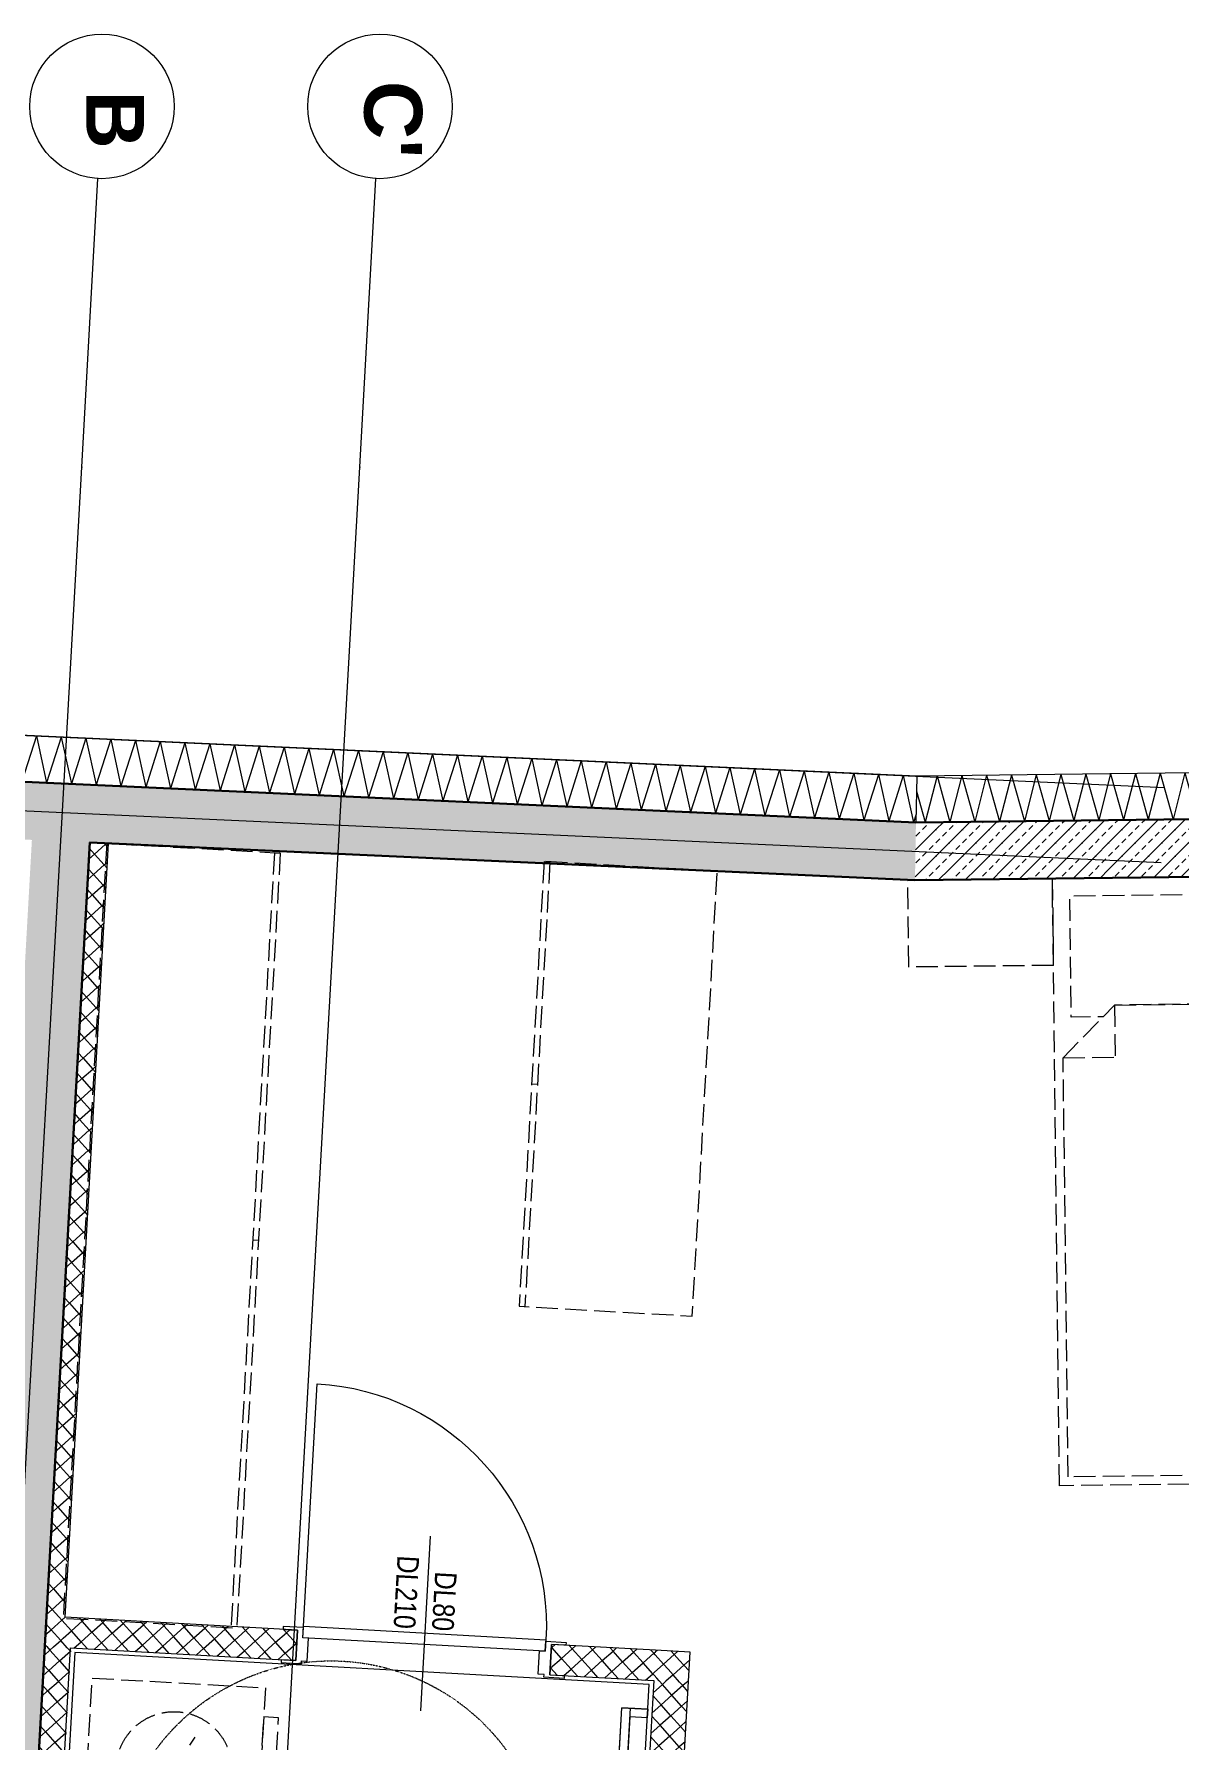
# Model space of a CAD drawing. Header units: metres. Extents: x -16782 to 57285, y -22997 to 18599.
# Drawn here: x -1946 to 2016, y 12682 to 18585 of the extents above; entities that cross this region are included whole.
import ezdxf
from ezdxf.enums import TextEntityAlignment as Align

# ---------------------------------------------------------------- set-up
doc = ezdxf.new("R2010")
doc.units = ezdxf.units.M
doc.header["$MEASUREMENT"] = 0
for name, pattern in [('Punktlinie weit', [0.05, 0, -0.05]), ('Strichlinie eng', [0.1, 0.075, -0.025]), ('Strichlinie mittel', [0.15, 0.1, -0.05])]:
    doc.linetypes.add(name, pattern=pattern)
for name, color, linetype in [('110 Wand Aussen', 7, 'Continuous'), ('11__100 Achsraster', 7, 'Continuous'), ('120 Wand Innen tragend', 7, 'Continuous'), ('130 Wand Innen', 7, 'Continuous'), ('130 Wand Innen nichttragend', 7, 'Continuous'), ('220 Bodenaufbau', 7, 'Continuous'), ('510 Moeblierung', 7, 'Continuous'), ('530 Küche', 7, 'Continuous'), ('540 Sanitaer Fliesenlinie', 7, 'Continuous'), ('540 Sanitaereinrichtung', 7, 'Continuous'), ('930 Beschriftung Allgemein', 7, 'Continuous'), ('Neubau_130 Wand Innen', 7, 'Continuous')]:
    doc.layers.add(name, color=color, linetype=linetype)
doc.styles.add('ERSTELLTER_STIL_1', font='ARIALN.TTF')
doc.styles.add('ERSTELLTER_STIL_4', font='arialbd.ttf')
doc.linetypes.add('Grenze Bezirk', pattern='A,0,[2,22HAUS116_408 STG1 _ 1.Stock_IndexB_2026-08-161.Shx,S=0.001587,R=0,X=0,Y=0],-0.25,0', length=0.25)
pattern_1 = [(45, (0, 0), (-0.04596194, 0.04596194), [0.0195, -0.013]), (45, (-0.02298, 0.02298), (-0.04596194, 0.04596194), [0.065, 0])]
pattern_2 = [(131.79146, (0, 0), (0.03727877, 0.03332107), [0.05, 0]), (221.79146, (0, 0), (-0.03332107, 0.03727877), [0.05, 0])]
pattern_3 = [(41.79148, (0, 0), (-0.03332108, 0.03727875), [0.05, 0]), (131.79148, (0, 0), (0.03727875, 0.03332108), [0.05, 0])]

# ---------------------------------------------------------------- blocks, each defined once
blk = doc.blocks.new('Decke_3_1', base_point=(-14.8205, 13.5588))
at = {"layer": '220 Bodenaufbau', "color": 7, "linetype": 'Punktlinie weit', "lineweight": 13, "flags": 128}
blk.add_lwpolyline([(-14.8205, 13.5588), (-15.0311, -0.1695), (-7.7603, -0.1697), (-7.7822, -1.5992), (-0.3113, -1.5994), (-0.1084, 11.6329), (1.3215, 11.611), (1.4285, 18.5944), (0.0351, 18.6723), (0.3059, 23.5153), (0.539, 27.6725), (-2.8904, 27.6317), (-14.1975, 28.1491), (-14.5278, 22.2551), (-14.747, 18.3416), (-14.7634, 17.2827), (-10.444, 17.0406), (-10.6425, 13.4947)], close=True, dxfattribs=at)
blk = doc.blocks.new('Doppelbett 06 27[123]_1', base_point=(-1.4939, 27.4483))
at = {"layer": '510 Moeblierung', "color": 253, "linetype": 'Strichlinie eng', "lineweight": 9, "true_color": 0x9f9f9f}
for p, q in [((-2.4188, 27.4373), (-0.5689, 27.4593)), ((-0.5689, 27.4593), (-0.069, 27.4653)), ((-0.5654, 27.1594), (-0.5689, 27.4593)), ((-0.5689, 27.4593), (-0.544, 25.3595)), ((-0.069, 27.4653), (-0.0654, 27.1653)), ((-2.9188, 27.4314), (-2.4188, 27.4373)), ((-2.9152, 27.1314), (-2.9188, 27.4314)), ((-2.4188, 27.4373), (-2.4152, 27.1374)), ((-2.3938, 25.3375), (-2.4188, 27.4373)), ((-0.0654, 27.1653), (-0.5654, 27.1594)), ((-2.4152, 27.1374), (-2.9152, 27.1314)), ((-2.3814, 26.8177), (-2.2036, 26.9999)), ((-2.2036, 26.9999), (-1.4886, 27.0084)), ((-2.2036, 26.9999), (-2.2015, 26.8199)), ((-1.4886, 27.0084), (-0.7737, 27.0169)), ((-0.7737, 27.0169), (-0.5916, 26.839)), ((-0.7737, 27.0169), (-0.7716, 26.8369)), ((-2.3814, 26.8177), (-2.2015, 26.8199)), ((-2.3642, 25.3678), (-2.3814, 26.8177)), ((-0.5916, 26.839), (-0.7716, 26.8369)), ((-0.5916, 26.839), (-0.5743, 25.3891)), ((-0.5743, 25.3891), (-1.4693, 25.3785)), ((-0.544, 25.3595), (-2.3938, 25.3375)), ((-1.4693, 25.3785), (-2.3642, 25.3678))]:
    blk.add_line(p, q, dxfattribs=at)
at = {"layer": '510 Moeblierung', "color": 253, "linetype": 'Strichlinie eng', "lineweight": 9, "true_color": 0x9f9f9f, "flags": 128}
for points in [[(-1.4286, 27.0091), (-1.4332, 27.3891), (-0.6282, 27.3986), (-0.6232, 26.9787), (-0.7332, 26.9774), (-0.7737, 27.0169)], [(-2.2036, 26.9999), (-2.2431, 26.9594), (-2.3531, 26.9581), (-2.3581, 27.3781), (-1.5532, 27.3876), (-1.5486, 27.0077)]]:
    blk.add_lwpolyline(points, close=True, dxfattribs=at)
blk = doc.blocks.new('Garderobe 01 27[125]_1', base_point=(-5.089, 27.526))
at = {"layer": '510 Moeblierung', "color": 253, "linetype": 'Strichlinie eng', "lineweight": 9, "true_color": 0x9f9f9f}
for p, q in [((-5.109, 27.5271), (-5.2593, 24.8457)), ((-5.089, 27.526), (-5.109, 27.5271)), ((-5.1641, 26.1853), (-5.1841, 26.1864))]:
    blk.add_line(p, q, dxfattribs=at)
at = {"layer": '510 Moeblierung', "color": 253, "linetype": 'Strichlinie eng', "lineweight": 9, "true_color": 0x9f9f9f, "flags": 128}
blk.add_lwpolyline([(-5.089, 27.526), (-5.2393, 24.8446), (-5.8384, 24.8782), (-5.688, 27.5595)], close=True, dxfattribs=at)
blk = doc.blocks.new('Garderobe 01 27[126]_1', base_point=(-4.1763, 27.4965))
at = {"layer": '510 Moeblierung', "color": 253, "linetype": 'Strichlinie eng', "lineweight": 9, "true_color": 0x9f9f9f}
for p, q in [((-4.1563, 27.4954), (-4.2425, 25.9569)), ((-4.1763, 27.4965), (-4.1563, 27.4954)), ((-4.2194, 26.7273), (-4.1994, 26.7261))]:
    blk.add_line(p, q, dxfattribs=at)
at = {"layer": '510 Moeblierung', "color": 253, "linetype": 'Strichlinie eng', "lineweight": 9, "true_color": 0x9f9f9f, "flags": 128}
blk.add_lwpolyline([(-4.1763, 27.4965), (-4.2625, 25.958), (-3.6639, 25.9244), (-3.5776, 27.463)], close=True, dxfattribs=at)
blk = doc.blocks.new('Heizkörper 3 27_8')
at = {"layer": '540 Sanitaereinrichtung', "color": 7, "linetype": 'Continuous', "lineweight": 13}
for p, q in [((0, 0.09), (0, 0)), ((0, 0.09), (0.03, 0.09)), ((0.03, 0.09), (0.03, 0.03)), ((0.57, 0.09), (0.57, 0.03)), ((0.57, 0.09), (0.6, 0.09)), ((0.6, 0.09), (0.6, 0)), ((0, 0.03), (0.6, 0.03)), ((0, 0), (0.6, 0))]:
    blk.add_line(p, q, dxfattribs=at)
at = {"layer": '540 Sanitaereinrichtung', "color": 7, "linetype": 'Continuous', "lineweight": 13, "flags": 128}
blk.add_lwpolyline([(0, 0.09), (0, 0), (0.6, 0), (0.6, 0.09), (0.57, 0.09), (0.57, 0.03), (0.03, 0.03), (0.03, 0.09)], close=True, dxfattribs=at)
blk = doc.blocks.new('Waschmaschine 01 27[209]_1', base_point=(-5.7561, 24.3728))
at = {"layer": '530 Küche', "color": 8, "linetype": 'Strichlinie eng', "lineweight": 5}
for q in [(-5.3835, 24.4675), (-5.5896, 24.3634), (-5.3964, 24.2369)]:
    blk.add_line((-5.4565, 24.356), q, dxfattribs=at)
at = {"layer": '530 Küche', "color": 8, "linetype": 'Strichlinie eng', "lineweight": 5, "flags": 128}
for points in [[(-5.7393, 24.6723), (-5.1402, 24.6387), (-5.1738, 24.0396), (-5.7728, 24.0732)], [(-5.1458, 24.5389), (-5.0959, 24.5361), (-5.1183, 24.1367), (-5.1682, 24.1395)]]:
    blk.add_lwpolyline(points, close=True, dxfattribs=at)
at = {"layer": '530 Küche', "color": 8, "linetype": 'Strichlinie eng', "lineweight": 5}
blk.add_circle((-5.4565, 24.356), 0.2, dxfattribs=at)
blk = doc.blocks.new('Wand_46_1', base_point=(-5.7278, 27.9217))
at = {"layer": 'Neubau_130 Wand Innen', "linetype": 'Continuous', "lineweight": 13, "true_color": 0xa7a7a7}
h = blk.add_hatch(dxfattribs=at)
h.set_pattern_fill('GIPSKARTONWAND_0001', color=253, style=0, pattern_type=2)
h.set_pattern_definition([(311.79176, (0, 0), (0.037278595, 0.03332126), [0.05, 0]), (41.79176, (0, 0), (-0.03332126, 0.037278595), [0.05, 0])])
h.paths.add_polyline_path([(-5.748, 27.5623), (-5.898, 24.8865), (-5.8331, 24.8829), (-5.683, 27.5593)])
at = {"layer": 'Neubau_130 Wand Innen', "color": 7, "linetype": 'Continuous', "lineweight": 13, "flags": 128}
for points in [[(-5.748, 27.5623), (-5.898, 24.8865)], [(-5.8331, 24.8829), (-5.683, 27.5593)], [(-5.683, 27.5593), (-5.748, 27.5623)]]:
    blk.add_lwpolyline(points, dxfattribs=at)
blk = doc.blocks.new('Wand_49_1', base_point=(-6.2479, 20.4311))
at = {"layer": '120 Wand Innen tragend', "linetype": 'Continuous', "lineweight": 0, "true_color": 0x000000}
h = blk.add_hatch(dxfattribs=at)
h.set_pattern_fill('BETON__BEWEHRT_SN46_0001', color=18, style=0, pattern_type=2)
h.set_pattern_definition(pattern_1)
h.paths.add_polyline_path([(-6.1369, 20.6252), (-5.748, 27.5623), (-5.9478, 27.5714), (-6.3365, 20.6364)])
at = {"layer": '120 Wand Innen tragend', "color": 7, "linetype": 'Continuous', "lineweight": 30, "flags": 128}
blk.add_lwpolyline([(-6.1369, 20.6252), (-5.748, 27.5623)], dxfattribs=at)
blk = doc.blocks.new('Wand_79_1', base_point=(-5.9038, 24.7817))
at = {"layer": 'Neubau_130 Wand Innen', "linetype": 'Continuous', "lineweight": 13, "true_color": 0xa7a7a7}
h = blk.add_hatch(dxfattribs=at)
h.set_pattern_fill('GIPSKARTONWAND_0001', color=253, style=0, pattern_type=2)
h.set_pattern_definition([(311.79131, (0, 0), (0.03727885, 0.03332097), [0.05, 0]), (41.79131, (0, 0), (-0.03332097, 0.03727885), [0.05, 0])])
h.paths.add_polyline_path([(-5.8757, 23.6753), (-5.814, 24.7766), (-5.9038, 24.7817), (-5.9656, 23.6804)])
at = {"layer": 'Neubau_130 Wand Innen', "color": 7, "linetype": 'Continuous', "lineweight": 13, "flags": 128}
for points in [[(-5.9038, 24.7817), (-5.9656, 23.6804)], [(-5.8757, 23.6753), (-5.814, 24.7766)]]:
    blk.add_lwpolyline(points, dxfattribs=at)
blk = doc.blocks.new('Wand_88_1', base_point=(-3.7972, 24.6636))
at = {"layer": '130 Wand Innen nichttragend', "linetype": 'Continuous', "lineweight": 13, "true_color": 0xa7a7a7}
h = blk.add_hatch(dxfattribs=at)
h.set_pattern_fill('GIPSKARTONWAND_0001', color=253, style=0, pattern_type=2)
h.set_pattern_definition(pattern_2)
h.paths.add_polyline_path([(-3.7913, 24.7684), (-3.7972, 24.6636), (-3.6715, 24.7617)])
h = blk.add_hatch(dxfattribs=at)
h.set_pattern_fill('GIPSKARTONWAND_0001', color=253, style=0, pattern_type=2)
h.set_pattern_definition(pattern_2)
h.paths.add_polyline_path([(-3.7972, 24.6636), (-3.6774, 24.6569), (-3.6715, 24.7617)])
h = blk.add_hatch(dxfattribs=at)
h.set_pattern_fill('GIPSKARTONWAND_0001', color=253, style=0, pattern_type=2)
h.set_pattern_definition(pattern_2)
h.paths.add_polyline_path([(-3.7972, 24.6636), (-3.814, 24.364), (-3.6942, 24.3573), (-3.6774, 24.6569)])
at = {"layer": '130 Wand Innen', "color": 7, "linetype": 'Continuous', "lineweight": 13, "flags": 128}
blk.add_lwpolyline([(-3.6715, 24.7617), (-3.7913, 24.7684)], dxfattribs=at)
at = {"layer": '130 Wand Innen nichttragend', "color": 7, "linetype": 'Continuous', "lineweight": 13, "flags": 128}
for points in [[(-3.6942, 24.3573), (-3.6715, 24.7617)], [(-3.7972, 24.6636), (-3.814, 24.364)], [(-3.6942, 24.3573), (-3.784, 24.3624)]]:
    blk.add_lwpolyline(points, dxfattribs=at)
blk = doc.blocks.new('Zargentür 1-Fl 27_9')
at = {"layer": '130 Wand Innen', "color": 7, "linetype": 'Continuous', "lineweight": 13}
for p, q in [((0.42, 0.015), (0.42, 0.855)), ((-0.42, 0.01), (-0.49, 0.01)), ((-0.49, 0.01), (-0.49, 0)), ((-0.49, 0), (-0.44, 0)), ((-0.44, 0), (-0.44, -0.105)), ((-0.44, -0.105), (-0.44, 0)), ((-0.44, -0.105), (-0.44, 0)), ((-0.42, 0.015), (-0.42, -0.025)), ((0.42, 0.015), (-0.42, 0.015)), ((-0.42, -0.025), (-0.42, 0.01)), ((0.42, -0.025), (0.42, 0.015)), ((0.42, -0.025), (0.42, 0.01)), ((0.42, 0.01), (0.49, 0.01)), ((0.49, 0), (0.44, 0)), ((0.44, 0), (0.44, -0.105)), ((0.44, -0.105), (0.44, 0)), ((0.44, -0.105), (0.44, 0)), ((0.49, 0.01), (0.49, 0)), ((-0.4, -0.025), (-0.42, -0.025)), ((-0.42, -0.025), (0.42, -0.025)), ((-0.4, -0.105), (-0.4, -0.025)), ((0.4, -0.105), (0.4, -0.025)), ((0.4, -0.025), (0.42, -0.025)), ((-0.44, -0.105), (-0.49, -0.105)), ((-0.49, -0.105), (-0.49, -0.115)), ((-0.49, -0.115), (-0.42, -0.115)), ((-0.42, -0.115), (-0.42, -0.105)), ((-0.42, -0.105), (-0.4, -0.105)), ((0.42, -0.105), (0.4, -0.105)), ((0.42, -0.115), (0.42, -0.105)), ((0.49, -0.115), (0.42, -0.115)), ((0.44, -0.105), (0.49, -0.105)), ((0.49, -0.105), (0.49, -0.115))]:
    blk.add_line(p, q, dxfattribs=at)
blk.add_arc((0.42, 0.015), 0.84, 90, 180, dxfattribs=at)
blk = doc.blocks.new('T Marker 21_34')
at = {"layer": '130 Wand Innen', "color": 7, "linetype": 'Continuous', "lineweight": 13}
blk.add_line((0, 0.35), (0, -0.255), dxfattribs=at)
at = {"layer": '130 Wand Innen', "color": 7, "lineweight": 13, "style": 'ERSTELLTER_STIL_1'}
for tag, p in [('gs_width_select_pref_50_1', (-0.13, 0.2788)), ('gs_width_select_pref_50_0', (0.0029, 0.2305))]:
    blk.add_attdef(tag, text='', height=0.075, rotation=270, dxfattribs=at).set_placement(p, align=Align.BOTTOM_LEFT)
blk = doc.blocks.new('Wand_92_1', base_point=(-5.9038, 24.7817))
at = {"layer": '130 Wand Innen', "linetype": 'Continuous', "lineweight": 13, "true_color": 0xa7a7a7}
h = blk.add_hatch(dxfattribs=at)
h.set_pattern_fill('GIPSKARTONWAND_0001', color=253, style=0, pattern_type=2)
h.set_pattern_definition(pattern_3)
h.paths.add_polyline_path([(-5.898, 24.8865), (-5.9038, 24.7817), (-5.814, 24.7766)])
h = blk.add_hatch(dxfattribs=at)
h.set_pattern_fill('GIPSKARTONWAND_0001', color=253, style=0, pattern_type=2)
h.set_pattern_definition(pattern_3)
h.paths.add_polyline_path([(-5.898, 24.8865), (-5.814, 24.7766), (-5.8081, 24.8815)])
h = blk.add_hatch(dxfattribs=at)
h.set_pattern_fill('GIPSKARTONWAND_0001', color=253, style=0, pattern_type=2)
h.set_pattern_definition(pattern_3)
h.paths.add_polyline_path([(-5.8081, 24.8815), (-5.814, 24.7766), (-5.0353, 24.733), (-5.0294, 24.8378)])
h = blk.add_hatch(dxfattribs=at)
h.set_pattern_fill('GIPSKARTONWAND_0001', color=253, style=0, pattern_type=2)
h.set_pattern_definition(pattern_3)
h.paths.add_polyline_path([(-4.1508, 24.7886), (-4.1566, 24.6837), (-3.7972, 24.6636), (-3.7913, 24.7684)])
at = {"layer": '130 Wand Innen', "color": 7, "linetype": 'Continuous', "lineweight": 13}
for p, q in [((-5.0353, 24.733), (-5.0294, 24.8378)), ((-4.1566, 24.6837), (-4.1508, 24.7886))]:
    blk.add_line(p, q, dxfattribs=at)
at = {"layer": '130 Wand Innen', "color": 7, "linetype": 'Continuous', "lineweight": 13, "flags": 128}
for points in [[(-5.898, 24.8865), (-5.9038, 24.7817)], [(-5.0294, 24.8378), (-5.8331, 24.8829)], [(-5.814, 24.7766), (-5.0353, 24.733)], [(-3.7913, 24.7684), (-4.1508, 24.7886)], [(-4.1566, 24.6837), (-3.7972, 24.6636)]]:
    blk.add_lwpolyline(points, dxfattribs=at)
at = {"layer": '130 Wand Innen', "color": 7, "linetype": 'Continuous', "lineweight": 13, "xscale": -1, "rotation": 356.7914836002512}
blk.add_blockref('Zargentür 1-Fl 27_9', (-4.5901, 24.8132), dxfattribs=at)
at = {"layer": '130 Wand Innen', "color": 7, "lineweight": 13}
ref = blk.add_blockref('T Marker 21_34', (-4.5901, 24.8132), dxfattribs=dict(at, rotation=356.7914836002512))
ref.add_attrib('gs_width_select_pref_50', 'DL80', dxfattribs={"color": 7, "lineweight": 13, "height": 0.075, "rotation": 266.79148, "style": 'ERSTELLTER_STIL_1'}).set_placement((-4.5755, 25.0432), align=Align.BOTTOM_LEFT)
ref.add_attrib('gs_width_select_pref_50_1', 'DL210', dxfattribs={"color": 7, "lineweight": 13, "height": 0.075, "rotation": 266.79148, "style": 'ERSTELLTER_STIL_1'}).set_placement((-4.7055, 25.0988), align=Align.BOTTOM_LEFT)
blk = doc.blocks.new('Standard-Rastermarker_3')
at = {"layer": '11__100 Achsraster', "color": 8, "linetype": 'Grenze Bezirk', "lineweight": 5}
for p, q in [((1, 0), (10.5964, 0)), ((10.5964, 0), (11.5964, 0))]:
    blk.add_line(p, q, dxfattribs=at)
at = {"layer": '11__100 Achsraster', "color": 8, "linetype": 'Continuous', "lineweight": 5}
blk.add_circle((11.8464, 0), 0.25, dxfattribs=at)
at = {"layer": '11__100 Achsraster', "color": 8, "linetype": 'Grenze Bezirk', "lineweight": 5}
blk.add_point((10.5964, 0), dxfattribs=at)
blk.add_point((10.5964, 0), dxfattribs=at)
at = {"layer": '11__100 Achsraster', "color": 8, "lineweight": 5, "style": 'ERSTELLTER_STIL_4'}
blk.add_attdef('AC_MarkerText_1', text='', height=0.2, rotation=183.20852, dxfattribs=at).set_placement((11.8545, -0.1912), align=Align.TOP_CENTER)
blk = doc.blocks.new('Standard-Rastermarker_4')
at = {"layer": '11__100 Achsraster', "color": 8, "linetype": 'Grenze Bezirk', "lineweight": 5}
for p, q in [((1, 0), (10.5426, 0)), ((10.5426, 0), (11.5426, 0))]:
    blk.add_line(p, q, dxfattribs=at)
at = {"layer": '11__100 Achsraster', "color": 8, "linetype": 'Continuous', "lineweight": 5}
blk.add_circle((11.7926, 0), 0.25, dxfattribs=at)
at = {"layer": '11__100 Achsraster', "color": 8, "linetype": 'Grenze Bezirk', "lineweight": 5}
blk.add_point((10.5426, 0), dxfattribs=at)
blk.add_point((10.5426, 0), dxfattribs=at)
at = {"layer": '11__100 Achsraster', "color": 8, "lineweight": 5, "style": 'ERSTELLTER_STIL_4'}
blk.add_attdef('AC_MarkerText_1', text='', height=0.2, rotation=183.20852, dxfattribs=at).set_placement((11.8007, -0.1912), align=Align.TOP_CENTER)
blk = doc.blocks.new('*X1005')
at = {"layer": '110 Wand Aussen', "color": 7, "linetype": 'Continuous', "lineweight": 5}
for p, q in [((-1.7029, 27.8059), (-1.7438, 27.6454)), ((-1.7029, 27.8059), (-1.6581, 27.6464)), ((-1.6171, 27.8069), (-1.6581, 27.6464)), ((-1.6171, 27.8069), (-1.5723, 27.6474)), ((-1.5314, 27.8079), (-1.5723, 27.6474)), ((-1.5314, 27.8079), (-1.4866, 27.6484)), ((-1.4456, 27.8089), (-1.4866, 27.6484)), ((-1.4456, 27.8089), (-1.4009, 27.6495)), ((-1.3599, 27.81), (-1.4009, 27.6495)), ((-1.3599, 27.81), (-1.3151, 27.6505)), ((-1.2742, 27.811), (-1.3151, 27.6505)), ((-1.2742, 27.811), (-1.2294, 27.6515)), ((-1.1884, 27.812), (-1.2294, 27.6515)), ((-1.1884, 27.812), (-1.1437, 27.6525)), ((-1.1027, 27.813), (-1.1437, 27.6525)), ((-1.1027, 27.813), (-1.0579, 27.6535)), ((-1.0169, 27.814), (-1.0579, 27.6535)), ((-1.0169, 27.814), (-0.9722, 27.6546)), ((-0.9312, 27.8151), (-0.9722, 27.6546)), ((-0.9312, 27.8151), (-0.8864, 27.6556)), ((-0.8455, 27.8161), (-0.8864, 27.6556)), ((-0.8455, 27.8161), (-0.8007, 27.6566)), ((-0.7597, 27.8171), (-0.8007, 27.6566)), ((-0.7597, 27.8171), (-0.715, 27.6576)), ((-0.674, 27.8181), (-0.715, 27.6576)), ((-0.674, 27.8181), (-0.6292, 27.6586)), ((-0.5883, 27.8191), (-0.6292, 27.6586)), ((-0.5883, 27.8191), (-0.5435, 27.6597)), ((-0.5025, 27.8202), (-0.5435, 27.6597)), ((-0.5025, 27.8202), (-0.4578, 27.6607)), ((-0.4168, 27.8212), (-0.4578, 27.6607)), ((-0.4168, 27.8212), (-0.372, 27.6617)), ((-0.331, 27.8222), (-0.372, 27.6617)), ((-0.331, 27.8222), (-0.2863, 27.6627)), ((-0.2453, 27.8232), (-0.2863, 27.6627)), ((-0.2453, 27.8232), (-0.2005, 27.6637)), ((-0.1596, 27.8242), (-0.2005, 27.6637)), ((-0.1596, 27.8242), (-0.1148, 27.6648)), ((-0.0738, 27.8253), (-0.1148, 27.6648)), ((-0.0738, 27.8253), (-0.0291, 27.6658)), ((0.0119, 27.8263), (-0.0291, 27.6658)), ((0.0119, 27.8263), (0.0567, 27.6668)), ((0.0976, 27.8273), (0.0567, 27.6668)), ((0.0976, 27.8273), (0.1424, 27.6678)), ((0.1834, 27.8283), (0.1424, 27.6678)), ((0.1834, 27.8283), (0.2282, 27.6688)), ((0.2691, 27.8293), (0.2282, 27.6688)), ((0.2691, 27.8293), (0.3139, 27.6699)), ((0.3549, 27.8304), (0.3139, 27.6699)), ((0.3549, 27.8304), (0.3996, 27.6709)), ((0.4406, 27.8314), (0.3996, 27.6709)), ((0.4406, 27.8314), (0.4854, 27.6719)), ((0.5263, 27.8324), (0.4854, 27.6719)), ((0.5263, 27.8324), (0.5443, 27.7685)), ((-2.8174, 27.7926), (-2.8584, 27.6321)), ((-2.8174, 27.7926), (-2.7727, 27.6331)), ((-2.7317, 27.7936), (-2.7727, 27.6331)), ((-2.7317, 27.7936), (-2.6869, 27.6342)), ((-2.646, 27.7947), (-2.6869, 27.6342)), ((-2.646, 27.7947), (-2.6012, 27.6352)), ((-2.5602, 27.7957), (-2.6012, 27.6352)), ((-2.5602, 27.7957), (-2.5155, 27.6362)), ((-2.4745, 27.7967), (-2.5155, 27.6362)), ((-2.4745, 27.7967), (-2.4297, 27.6372)), ((-2.3888, 27.7977), (-2.4297, 27.6372)), ((-2.3888, 27.7977), (-2.344, 27.6382)), ((-2.303, 27.7987), (-2.344, 27.6382)), ((-2.303, 27.7987), (-2.2582, 27.6393)), ((-2.2173, 27.7998), (-2.2582, 27.6393)), ((-2.2173, 27.7998), (-2.1725, 27.6403)), ((-2.1315, 27.8008), (-2.1725, 27.6403)), ((-2.1315, 27.8008), (-2.0868, 27.6413)), ((-2.0458, 27.8018), (-2.0868, 27.6413)), ((-2.0458, 27.8018), (-2.001, 27.6423)), ((-1.9601, 27.8028), (-2.001, 27.6423)), ((-1.9601, 27.8028), (-1.9153, 27.6433)), ((-1.8743, 27.8038), (-1.9153, 27.6433)), ((-1.8743, 27.8038), (-1.8296, 27.6444)), ((-1.7886, 27.8049), (-1.8296, 27.6444)), ((-1.7886, 27.8049), (-1.7438, 27.6454)), ((-2.8886, 27.7396), (-2.8584, 27.6321))]:
    blk.add_line(p, q, dxfattribs=at)
blk = doc.blocks.new('Wand_183_1', base_point=(0.7483, 27.835))
at = {"layer": '110 Wand Aussen', "linetype": 'Continuous', "lineweight": 0, "true_color": 0x000000}
h = blk.add_hatch(dxfattribs=at)
h.set_pattern_fill('BETON__BEWEHRT_SN46_0001', color=18, style=0, pattern_type=2)
h.set_pattern_definition(pattern_1)
h.paths.add_polyline_path([(-2.8938, 27.4317), (0.3272, 27.47), (0.3385, 27.6702), (-2.8904, 27.6317)])
h = blk.add_hatch(dxfattribs=at)
h.set_pattern_fill('BETON__BEWEHRT_SN46_0001', color=18, style=0, pattern_type=2)
h.set_pattern_definition(pattern_1)
h.paths.add_polyline_path([(0.3272, 27.47), (0.5378, 27.6525), (0.5389, 27.6725), (0.3385, 27.6702)])
h = blk.add_hatch(dxfattribs=at)
h.set_pattern_fill('BETON__BEWEHRT_SN46_0001', color=18, style=0, pattern_type=2)
h.set_pattern_definition(pattern_1)
h.paths.add_polyline_path([(0.5277, 27.4724), (0.5378, 27.6525), (0.3272, 27.47)])
at = {"layer": '110 Wand Aussen', "color": 7, "linetype": 'Continuous', "lineweight": 30}
for p, q in [((0.5389, 27.6725), (0.5479, 27.8327)), ((0.3385, 27.6702), (-2.8904, 27.6317)), ((0.5389, 27.6725), (0.3385, 27.6702)), ((0.5277, 27.4724), (0.5378, 27.6525)), ((0.5378, 27.6525), (0.5389, 27.6725))]:
    blk.add_line(p, q, dxfattribs=at)
at = {"layer": '110 Wand Aussen', "color": 7, "linetype": 'Continuous', "lineweight": 13, "flags": 128}
blk.add_lwpolyline([(0.5479, 27.8327), (-2.8877, 27.7918)], dxfattribs=at)
at = {"layer": '110 Wand Aussen', "color": 7, "linetype": 'Continuous', "lineweight": 30, "flags": 128}
blk.add_lwpolyline([(-2.8938, 27.4317), (0.3272, 27.47)], dxfattribs=at)
at = {"layer": '110 Wand Aussen', "color": 7, "lineweight": 30}
blk.add_blockref('*X1005', (0, 0), dxfattribs=at)
blk = doc.blocks.new('*X1007')
at = {"layer": '110 Wand Aussen', "color": 7, "linetype": 'Continuous', "lineweight": 5}
for p, q in [((-5.9323, 27.9311), (-5.9824, 27.7732)), ((-5.9323, 27.9311), (-5.8968, 27.7693)), ((-5.8466, 27.9271), (-5.8968, 27.7693)), ((-5.8466, 27.9271), (-5.8111, 27.7653)), ((-5.761, 27.9232), (-5.8111, 27.7653)), ((-5.761, 27.9232), (-5.7255, 27.7614)), ((-5.6753, 27.9193), (-5.7255, 27.7614)), ((-5.6753, 27.9193), (-5.6398, 27.7575)), ((-5.5897, 27.9154), (-5.6398, 27.7575)), ((-5.5897, 27.9154), (-5.5542, 27.7536)), ((-5.504, 27.9115), (-5.5542, 27.7536)), ((-5.504, 27.9115), (-5.4685, 27.7497)), ((-5.4184, 27.9075), (-5.4685, 27.7497)), ((-5.4184, 27.9075), (-5.3829, 27.7458)), ((-5.3327, 27.9036), (-5.3829, 27.7458)), ((-5.3327, 27.9036), (-5.2972, 27.7418)), ((-5.2471, 27.8997), (-5.2972, 27.7418)), ((-5.2471, 27.8997), (-5.2115, 27.7379)), ((-5.1614, 27.8958), (-5.2115, 27.7379)), ((-5.1614, 27.8958), (-5.1259, 27.734)), ((-5.0758, 27.8919), (-5.1259, 27.734)), ((-5.0758, 27.8919), (-5.0402, 27.7301)), ((-4.9901, 27.888), (-5.0402, 27.7301)), ((-4.9901, 27.888), (-4.9546, 27.7262)), ((-4.9044, 27.884), (-4.9546, 27.7262)), ((-4.9044, 27.884), (-4.8689, 27.7222)), ((-4.8188, 27.8801), (-4.8689, 27.7222)), ((-4.8188, 27.8801), (-4.7833, 27.7183)), ((-4.7331, 27.8762), (-4.7833, 27.7183)), ((-4.7331, 27.8762), (-4.6976, 27.7144)), ((-4.6475, 27.8723), (-4.6976, 27.7144)), ((-4.6475, 27.8723), (-4.612, 27.7105)), ((-4.5618, 27.8684), (-4.612, 27.7105)), ((-4.5618, 27.8684), (-4.5263, 27.7066)), ((-4.4762, 27.8644), (-4.5263, 27.7066)), ((-4.4762, 27.8644), (-4.4407, 27.7027)), ((-4.3905, 27.8605), (-4.4407, 27.7027)), ((-4.3905, 27.8605), (-4.355, 27.6987)), ((-4.3049, 27.8566), (-4.355, 27.6987)), ((-4.3049, 27.8566), (-4.2694, 27.6948)), ((-4.2192, 27.8527), (-4.2694, 27.6948)), ((-4.2192, 27.8527), (-4.1837, 27.6909)), ((-4.1336, 27.8488), (-4.1837, 27.6909)), ((-4.1336, 27.8488), (-4.098, 27.687)), ((-4.0479, 27.8449), (-4.098, 27.687)), ((-4.0479, 27.8449), (-4.0124, 27.6831)), ((-3.9622, 27.8409), (-4.0124, 27.6831)), ((-3.9622, 27.8409), (-3.9267, 27.6791)), ((-3.8766, 27.837), (-3.9267, 27.6791)), ((-3.8766, 27.837), (-3.8411, 27.6752)), ((-3.7909, 27.8331), (-3.8411, 27.6752)), ((-3.7909, 27.8331), (-3.7554, 27.6713)), ((-3.7053, 27.8292), (-3.7554, 27.6713)), ((-3.7053, 27.8292), (-3.6698, 27.6674)), ((-3.6196, 27.8253), (-3.6698, 27.6674)), ((-3.6196, 27.8253), (-3.5841, 27.6635)), ((-3.534, 27.8213), (-3.5841, 27.6635)), ((-3.534, 27.8213), (-3.4985, 27.6596)), ((-3.4483, 27.8174), (-3.4985, 27.6596)), ((-3.4483, 27.8174), (-3.4128, 27.6556)), ((-3.3627, 27.8135), (-3.4128, 27.6556)), ((-3.3627, 27.8135), (-3.3272, 27.6517)), ((-3.277, 27.8096), (-3.3272, 27.6517)), ((-3.277, 27.8096), (-3.2415, 27.6478)), ((-3.1914, 27.8057), (-3.2415, 27.6478)), ((-3.1914, 27.8057), (-3.1558, 27.6439)), ((-3.1057, 27.8018), (-3.1558, 27.6439)), ((-3.1057, 27.8018), (-3.0702, 27.64)), ((-3.0201, 27.7978), (-3.0702, 27.64)), ((-3.0201, 27.7978), (-2.9845, 27.636)), ((-2.9344, 27.7939), (-2.9845, 27.636)), ((-2.9344, 27.7939), (-2.8989, 27.6321)), ((-2.8899, 27.6604), (-2.8989, 27.6321))]:
    blk.add_line(p, q, dxfattribs=at)
blk = doc.blocks.new('Wand_184_1', base_point=(-2.8877, 27.7918))
at = {"layer": '110 Wand Aussen', "linetype": 'Continuous', "lineweight": 0, "true_color": 0x000000}
h = blk.add_hatch(dxfattribs=at)
h.set_pattern_fill('BETON__BEWEHRT_SN46_0001', color=18, style=0, pattern_type=2)
h.set_pattern_definition(pattern_1)
h.paths.add_polyline_path([(-14.0088, 27.9401), (-2.8938, 27.4317), (-2.8904, 27.6317), (-13.9976, 28.1398)])
at = {"layer": '110 Wand Aussen', "color": 7, "linetype": 'Continuous', "lineweight": 30}
blk.add_line((-2.8904, 27.6317), (-13.9976, 28.1398), dxfattribs=at)
at = {"layer": '110 Wand Aussen', "color": 7, "linetype": 'Continuous', "lineweight": 13, "flags": 128}
for points in [[(-2.8877, 27.7918), (-14.1885, 28.3087)], [(-2.8877, 27.7918), (-2.8904, 27.6317)]]:
    blk.add_lwpolyline(points, dxfattribs=at)
at = {"layer": '110 Wand Aussen', "color": 7, "linetype": 'Continuous', "lineweight": 30, "flags": 128}
blk.add_lwpolyline([(-5.748, 27.5623), (-2.8938, 27.4317)], dxfattribs=at)
at = {"layer": '110 Wand Aussen', "color": 7, "lineweight": 30}
blk.add_blockref('*X1007', (0, 0), dxfattribs=at)
blk = doc.blocks.new('Zargentür 1-Fl 27_43')
at = {"layer": '120 Wand Innen tragend', "color": 7, "linetype": 'Continuous', "lineweight": 13}
for p, q in [((0.42, 0.015), (0.42, 0.855)), ((-0.42, 0.01), (-0.49, 0.01)), ((-0.49, 0.01), (-0.49, 0)), ((-0.49, 0), (-0.44, 0)), ((-0.44, 0), (-0.44, -0.2)), ((-0.42, 0.015), (-0.42, -0.025)), ((0.42, 0.015), (-0.42, 0.015)), ((-0.42, -0.025), (-0.42, 0.01)), ((0.42, -0.025), (0.42, 0.015)), ((0.42, -0.025), (0.42, 0.01)), ((0.42, 0.01), (0.49, 0.01)), ((0.49, 0), (0.44, 0)), ((0.44, 0), (0.44, -0.2)), ((0.49, 0.01), (0.49, 0)), ((-0.4, -0.025), (-0.42, -0.025)), ((-0.42, -0.025), (0.42, -0.025)), ((-0.4, -0.2), (-0.4, -0.025)), ((0.4, -0.2), (0.4, -0.025)), ((0.4, -0.025), (0.42, -0.025)), ((-0.44, -0.2), (-0.49, -0.2)), ((-0.49, -0.2), (-0.49, -0.21)), ((-0.49, -0.21), (-0.42, -0.21)), ((-0.42, -0.21), (-0.42, -0.2)), ((-0.42, -0.2), (-0.4, -0.2)), ((0.42, -0.2), (0.4, -0.2)), ((0.42, -0.21), (0.42, -0.2)), ((0.49, -0.21), (0.42, -0.21)), ((0.44, -0.2), (0.49, -0.2)), ((0.49, -0.2), (0.49, -0.21))]:
    blk.add_line(p, q, dxfattribs=at)
at = {"layer": '120 Wand Innen tragend', "color": 7, "linetype": 'Continuous', "lineweight": 30}
for p, q in [((-0.44, 0), (-0.44, -0.2)), ((-0.44, 0), (-0.44, -0.2)), ((0.44, 0), (0.44, -0.2)), ((0.44, 0), (0.44, -0.2))]:
    blk.add_line(p, q, dxfattribs=at)
at = {"layer": '120 Wand Innen tragend', "color": 7, "linetype": 'Continuous', "lineweight": 13}
blk.add_arc((0.42, 0.015), 0.84, 90, 180, dxfattribs=at)
blk = doc.blocks.new('T Marker 21')
at = {"layer": '120 Wand Innen tragend', "color": 7, "linetype": 'Continuous', "lineweight": 13}
blk.add_line((0, 0.35), (0, -0.35), dxfattribs=at)
at = {"layer": '120 Wand Innen tragend', "color": 7, "lineweight": 13, "style": 'ERSTELLTER_STIL_1'}
for tag, p in [('gs_width_select_pref_50_1', (-0.13, 0.2788)), ('gs_width_select_pref_50_0', (0.0029, 0.2305))]:
    blk.add_attdef(tag, text='', height=0.075, rotation=270, dxfattribs=at).set_placement(p, align=Align.BOTTOM_LEFT)
blk = doc.blocks.new('Wand_250_1', base_point=(-3.7887, 24.2625))
at = {"layer": '120 Wand Innen tragend', "linetype": 'Continuous', "lineweight": 0, "true_color": 0x000000}
h = blk.add_hatch(dxfattribs=at)
h.set_pattern_fill('BETON__BEWEHRT_SN46_0001', color=18, style=0, pattern_type=2)
h.set_pattern_definition(pattern_1)
h.paths.add_polyline_path([(-3.7831, 24.3623), (-3.7943, 24.1626), (-1.0284, 24.0076), (-1.0172, 24.2073)])
h = blk.add_hatch(dxfattribs=at)
h.set_pattern_fill('BETON__BEWEHRT_SN46_0001', color=18, style=0, pattern_type=2)
h.set_pattern_definition(pattern_1)
h.paths.add_polyline_path([(-0.1386, 24.158), (-0.1498, 23.9583), (0.1295, 23.9427), (0.1407, 24.1424)])
at = {"layer": '120 Wand Innen tragend', "color": 7, "linetype": 'Continuous', "lineweight": 30}
for p, q in [((-1.0172, 24.2073), (-1.0284, 24.0076)), ((-0.1386, 24.158), (-0.1498, 23.9583))]:
    blk.add_line(p, q, dxfattribs=at)
at = {"layer": '120 Wand Innen tragend', "color": 7, "linetype": 'Continuous', "lineweight": 30, "flags": 128}
for points in [[(-3.7831, 24.3623), (-3.7943, 24.1626)], [(-1.0172, 24.2073), (-3.7831, 24.3623)], [(-3.7943, 24.1626), (-1.0284, 24.0076)], [(0.1407, 24.1424), (-0.1386, 24.158)], [(-0.1498, 23.9583), (0.1295, 23.9427)]]:
    blk.add_lwpolyline(points, dxfattribs=at)
at = {"layer": '120 Wand Innen tragend', "color": 7, "linetype": 'Continuous', "lineweight": 13, "rotation": 356.7914835951104}
blk.add_blockref('Zargentür 1-Fl 27_43', (-0.5779, 24.1826), dxfattribs=at)
at = {"layer": '120 Wand Innen tragend', "color": 7, "lineweight": 13}
ref = blk.add_blockref('T Marker 21', (-0.5779, 24.1826), dxfattribs=dict(at, rotation=356.7914835951104))
ref.add_attrib('gs_width_select_pref_50', 'DL80', dxfattribs={"color": 7, "lineweight": 13, "height": 0.075, "rotation": 266.79148, "style": 'ERSTELLTER_STIL_1'}).set_placement((-0.5634, 24.4126), align=Align.BOTTOM_LEFT)
ref.add_attrib('gs_width_select_pref_50_1', 'DL210', dxfattribs={"color": 7, "lineweight": 13, "height": 0.075, "rotation": 266.79148, "style": 'ERSTELLTER_STIL_1'}).set_placement((-0.6934, 24.4683), align=Align.BOTTOM_LEFT)
blk = doc.blocks.new('Standard-Rastermarker_26')
at = {"layer": '11__100 Achsraster', "color": 8, "linetype": 'Grenze Bezirk', "lineweight": 5}
for p, q in [((1.0409, 0), (15.2329, 0)), ((15.2329, 0), (16.2738, 0))]:
    blk.add_line(p, q, dxfattribs=at)
blk = doc.blocks.new('Standard-Rastermarker_27')
at = {"layer": '11__100 Achsraster', "color": 8, "linetype": 'Grenze Bezirk', "lineweight": 5}
for p, q in [((1.0409, 0), (17.1989, 0)), ((17.1989, 0), (18.2397, 0))]:
    blk.add_line(p, q, dxfattribs=at)
at = {"layer": '11__100 Achsraster', "color": 8, "lineweight": 5, "style": 'ERSTELLTER_STIL_4'}
blk.add_attdef('AC_MarkerText_1', text='', height=0.2, rotation=272.61918, dxfattribs=at).set_placement((-0.1044, -0.0391), align=Align.TOP_CENTER)

msp = doc.modelspace()

# ---------------------------------------------------------------- linework, layer by layer
at = {"layer": '540 Sanitaer Fliesenlinie', "color": 182, "linetype": 'Continuous', "lineweight": 5, "true_color": 0x4b06db}
msp.add_lwpolyline([(13.343, 9892.984), (180.583, 12876.338), (-1806.256, 12987.716), (-1866.311, 11916.358), (-1741.508, 11909.363), (-1798.341, 10895.56), (-1848.693, 9997.365)], close=True, dxfattribs=at)
at = {"layer": '930 Beschriftung Allgemein', "color": 251, "linetype": 'Strichlinie mittel', "lineweight": 5, "true_color": 0x5f5f5f}
msp.add_circle((-919.938, 12208.533), 750, dxfattribs=at)

# ---------------------------------------------------------------- block references
at = {"layer": '110 Wand Aussen', "color": 7, "lineweight": 30, "xscale": 1000, "yscale": 1000, "zscale": 1000}
for name, p in [('Wand_184_1', (1105.909, 16018.681)), ('Wand_183_1', (4741.926, 16061.945))]:
    msp.add_blockref(name, p, dxfattribs=at)
at = {"layer": '11__100 Achsraster', "color": 7, "linetype": 'Continuous', "lineweight": 18}
ref = msp.add_blockref('Standard-Rastermarker_4', (-2371.839, 6561.247), dxfattribs=dict(at, xscale=1000, yscale=1000, zscale=1000, rotation=86.79148360019722))
ref.add_attrib('AC_MarkerText_1', 'B', dxfattribs={"color": 8, "lineweight": 5, "height": 200, "rotation": 270, "style": 'ERSTELLTER_STIL_4'}).set_placement((-1566.096, 18289.613), align=Align.TOP_CENTER)
ref = msp.add_blockref('Standard-Rastermarker_3', (-1413.422, 6507.52), dxfattribs=dict(at, xscale=1000, yscale=1000, zscale=1000, rotation=86.79148360019725))
ref.add_attrib('AC_MarkerText_1', "C'", dxfattribs={"color": 8, "lineweight": 5, "height": 200, "rotation": 270, "style": 'ERSTELLTER_STIL_4'}).set_placement((-604.667, 18289.613), align=Align.TOP_CENTER)
at = {"layer": '11__100 Achsraster', "color": 7, "linetype": 'Continuous', "lineweight": 18, "xscale": 1000, "yscale": 1000, "zscale": 1000, "rotation": 357.3808238180971}
for name, p in [('Standard-Rastermarker_27', (-16269.049, 16553.229)), ('Standard-Rastermarker_26', (-14293.304, 16723.12))]:
    msp.add_blockref(name, p, dxfattribs=at)
at = {"layer": '120 Wand Innen tragend', "color": 7, "lineweight": 30, "xscale": 1000, "yscale": 1000, "zscale": 1000}
for name, p in [('Wand_49_1', (-2254.301, 8657.966)), ('Wand_250_1', (204.857, 12489.373))]:
    msp.add_blockref(name, p, dxfattribs=at)
at = {"layer": '130 Wand Innen', "color": 7, "lineweight": 30, "xscale": 1000, "yscale": 1000, "zscale": 1000}
msp.add_blockref('Wand_92_1', (-1910.246, 13008.569), dxfattribs=at)
at = {"layer": '130 Wand Innen nichttragend', "color": 7, "lineweight": 30, "xscale": 1000, "yscale": 1000, "zscale": 1000}
msp.add_blockref('Wand_88_1', (196.401, 12890.475), dxfattribs=at)
at = {"layer": '220 Bodenaufbau', "color": 7, "linetype": 'Punktlinie weit', "lineweight": 13, "xscale": 1000, "yscale": 1000, "zscale": 1000}
msp.add_blockref('Decke_3_1', (-10826.948, 1785.685), dxfattribs=at)
at = {"layer": '510 Moeblierung', "color": 253, "linetype": 'Strichlinie eng', "lineweight": 9, "true_color": 0x9f9f9f, "xscale": 1000, "yscale": 1000, "zscale": 1000}
for name, p in [('Garderobe 01 27[125]_1', (-1095.386, 15752.853)), ('Garderobe 01 27[126]_1', (-182.666, 15723.431)), ('Doppelbett 06 27[123]_1', (2499.719, 15675.24))]:
    msp.add_blockref(name, p, dxfattribs=at)
at = {"layer": '530 Küche', "color": 8, "linetype": 'Strichlinie eng', "lineweight": 5, "xscale": 1000, "yscale": 1000, "zscale": 1000}
msp.add_blockref('Waschmaschine 01 27[209]_1', (-1762.452, 12599.656), dxfattribs=at)
at = {"layer": '540 Sanitaereinrichtung', "color": 7, "linetype": 'Continuous', "lineweight": 13, "xscale": -1000, "yscale": 1000, "zscale": 1000, "rotation": 266.791522054041}
msp.add_blockref('Heizkörper 3 27_8', (52.385, 12197.449), dxfattribs=at)
at = {"layer": 'Neubau_130 Wand Innen', "color": 7, "lineweight": 30, "xscale": 1000, "yscale": 1000, "zscale": 1000}
for name, p in [('Wand_46_1', (-1734.238, 16148.604)), ('Wand_79_1', (-1910.246, 13008.569))]:
    msp.add_blockref(name, p, dxfattribs=at)

doc.saveas('drawing.dxf')
